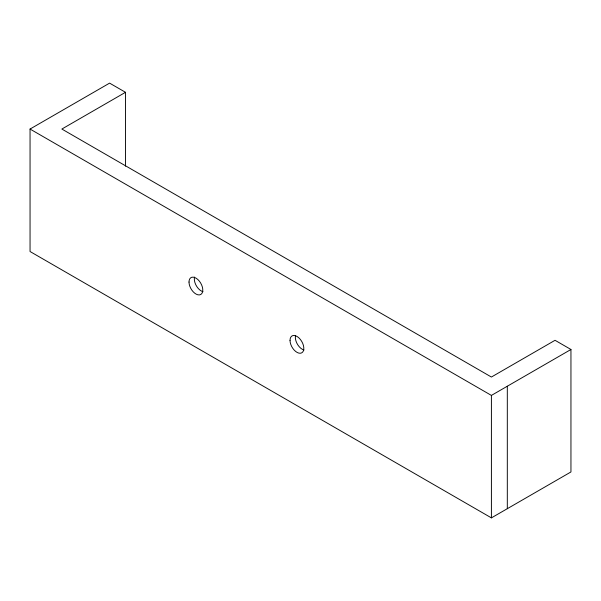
<?xml version="1.0" encoding="UTF-8"?>
<svg xmlns="http://www.w3.org/2000/svg" width="601" height="601" viewBox="0 0 601 601"><rect width="100%" height="100%" fill="white"/><g stroke="black" fill="none" stroke-linecap="round" stroke-linejoin="round"><path stroke-width="0.9" d="M125.504 92.306L61.865 129.05L491.408 377.037L555.039 340.301L570.95 349.481L570.95 471.95L491.408 517.874L30.05 251.518L30.05 129.05L109.592 83.126L125.504 92.306L125.504 166.161M30.05 129.05L491.408 395.413L570.95 349.481M507.312 386.225L507.312 508.694M491.408 395.413L491.408 517.874M304.008 350.015A9.751 5.627 60 0 1 295.564 335.388M202.988 291.688A9.751 5.627 60 0 1 194.544 277.069M290.028 340.376A9.751 5.627 60 0 0 300.365 353.245A9.751 5.627 60 0 0 300.365 339.452A9.751 5.627 60 0 0 290.028 340.376M189.007 282.057A9.751 5.627 60 0 0 199.344 294.918A9.751 5.627 60 0 0 199.344 281.133A9.751 5.627 60 0 0 189.007 282.057"/></g></svg>
